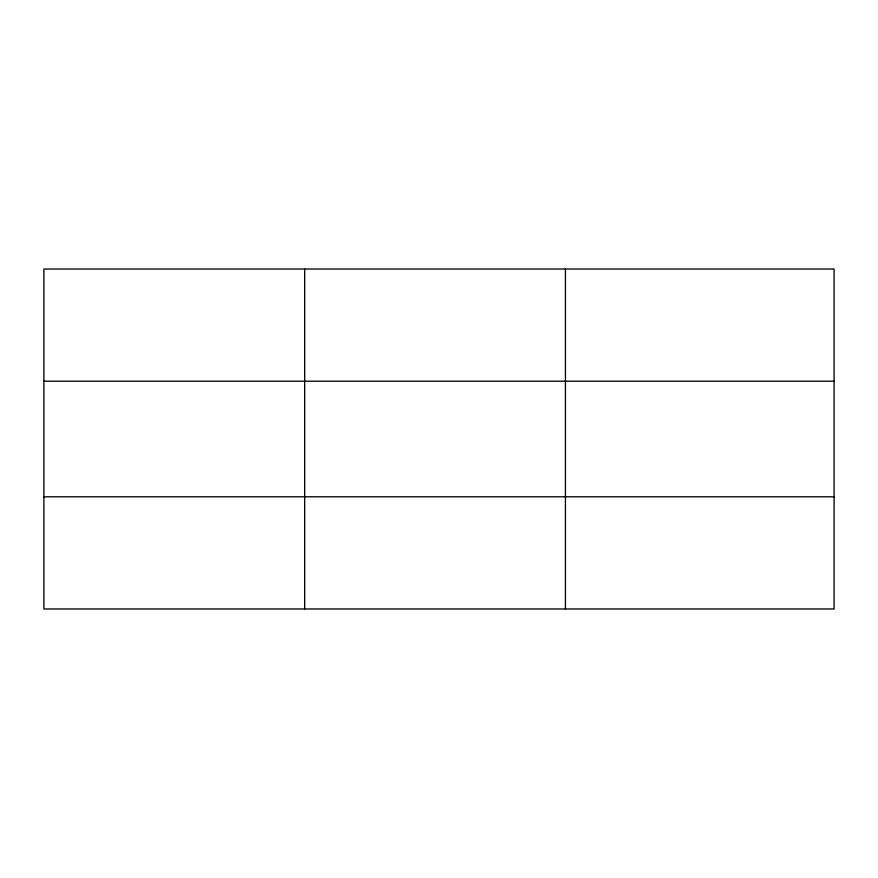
<?xml version="1.0" encoding="UTF-8"?>
<svg xmlns="http://www.w3.org/2000/svg" width="878" height="878" viewBox="0 0 878 878"><rect width="100%" height="100%" fill="white"/><g stroke="black" fill="none" stroke-linecap="round" stroke-linejoin="round"><path stroke-width="1.32" d="M304.666 269.019L304.666 608.981M565.432 269.019L565.432 608.981M834.1 496.794L834.1 608.981L43.9 608.981L43.9 269.019L834.1 269.019L834.1 496.794L43.9 496.794M43.9 381.206L834.1 381.206"/></g></svg>
